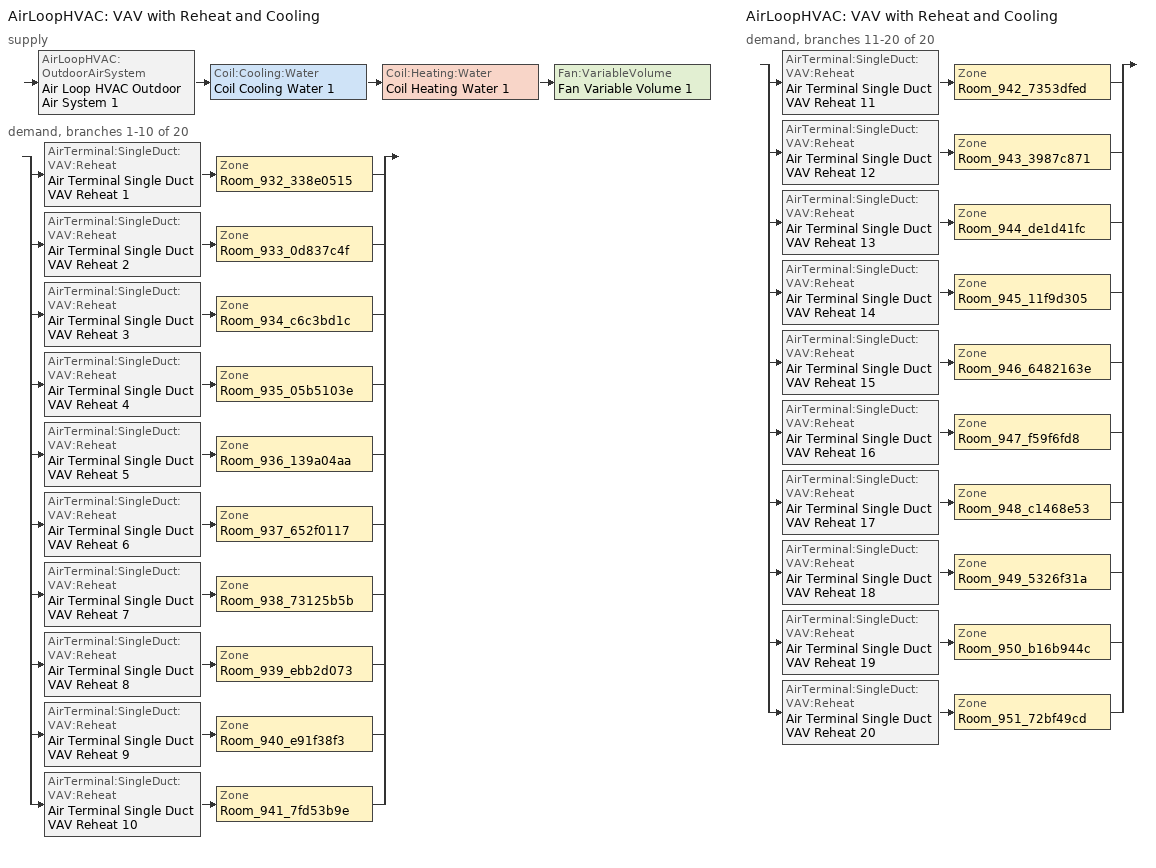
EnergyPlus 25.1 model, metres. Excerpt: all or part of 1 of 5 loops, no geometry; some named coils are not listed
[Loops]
AirLoopHVAC 'VAV with Reheat and Cooling'
 supply: AirLoopHVAC:OutdoorAirSystem 'Air Loop HVAC Outdoor Air System 1' > Coil:Cooling:Water 'Coil Cooling Water 1' > Coil:Heating:Water 'Coil Heating Water 1' > Fan:VariableVolume 'Fan Variable Volume 1'
 demand, branches 1-10 of 20: split
  | AirTerminal:SingleDuct:VAV:Reheat 'Air Terminal Single Duct VAV Reheat 1' > Zone 'Room_932_338e0515'
  | AirTerminal:SingleDuct:VAV:Reheat 'Air Terminal Single Duct VAV Reheat 2' > Zone 'Room_933_0d837c4f'
  | AirTerminal:SingleDuct:VAV:Reheat 'Air Terminal Single Duct VAV Reheat 3' > Zone 'Room_934_c6c3bd1c'
  | AirTerminal:SingleDuct:VAV:Reheat 'Air Terminal Single Duct VAV Reheat 4' > Zone 'Room_935_05b5103e'
  | AirTerminal:SingleDuct:VAV:Reheat 'Air Terminal Single Duct VAV Reheat 5' > Zone 'Room_936_139a04aa'
  | AirTerminal:SingleDuct:VAV:Reheat 'Air Terminal Single Duct VAV Reheat 6' > Zone 'Room_937_652f0117'
  | AirTerminal:SingleDuct:VAV:Reheat 'Air Terminal Single Duct VAV Reheat 7' > Zone 'Room_938_73125b5b'
  | AirTerminal:SingleDuct:VAV:Reheat 'Air Terminal Single Duct VAV Reheat 8' > Zone 'Room_939_ebb2d073'
  | AirTerminal:SingleDuct:VAV:Reheat 'Air Terminal Single Duct VAV Reheat 9' > Zone 'Room_940_e91f38f3'
  | AirTerminal:SingleDuct:VAV:Reheat 'Air Terminal Single Duct VAV Reheat 10' > Zone 'Room_941_7fd53b9e'
AirLoopHVAC 'VAV with Reheat and Cooling'
 demand, branches 11-20 of 20: split
  | AirTerminal:SingleDuct:VAV:Reheat 'Air Terminal Single Duct VAV Reheat 11' > Zone 'Room_942_7353dfed'
  | AirTerminal:SingleDuct:VAV:Reheat 'Air Terminal Single Duct VAV Reheat 12' > Zone 'Room_943_3987c871'
  | AirTerminal:SingleDuct:VAV:Reheat 'Air Terminal Single Duct VAV Reheat 13' > Zone 'Room_944_de1d41fc'
  | AirTerminal:SingleDuct:VAV:Reheat 'Air Terminal Single Duct VAV Reheat 14' > Zone 'Room_945_11f9d305'
  | AirTerminal:SingleDuct:VAV:Reheat 'Air Terminal Single Duct VAV Reheat 15' > Zone 'Room_946_6482163e'
  | AirTerminal:SingleDuct:VAV:Reheat 'Air Terminal Single Duct VAV Reheat 16' > Zone 'Room_947_f59f6fd8'
  | AirTerminal:SingleDuct:VAV:Reheat 'Air Terminal Single Duct VAV Reheat 17' > Zone 'Room_948_c1468e53'
  | AirTerminal:SingleDuct:VAV:Reheat 'Air Terminal Single Duct VAV Reheat 18' > Zone 'Room_949_5326f31a'
  | AirTerminal:SingleDuct:VAV:Reheat 'Air Terminal Single Duct VAV Reheat 19' > Zone 'Room_950_b16b944c'
  | AirTerminal:SingleDuct:VAV:Reheat 'Air Terminal Single Duct VAV Reheat 20' > Zone 'Room_951_72bf49cd'
[ZoneControl:Thermostat] Temperature Difference Between Cutout And Setpoint {deltaC}=0
Name | Zone or ZoneList | Control Type Schedule | Control 1
Room_932_338e0515 Thermostat | Room_932_338e0515 | Room_932_338e0515 Thermostat Schedule | MediumOffice Building_Setpoint
Room_933_0d837c4f Thermostat | Room_933_0d837c4f | Room_933_0d837c4f Thermostat Schedule | MediumOffice Building_Setpoint 1
Room_934_c6c3bd1c Thermostat | Room_934_c6c3bd1c | Room_934_c6c3bd1c Thermostat Schedule | MediumOffice Building_Setpoint 2
Room_935_05b5103e Thermostat | Room_935_05b5103e | Room_935_05b5103e Thermostat Schedule | MediumOffice Building_Setpoint 3
Room_936_139a04aa Thermostat | Room_936_139a04aa | Room_936_139a04aa Thermostat Schedule | MediumOffice Building_Setpoint 4
Room_937_652f0117 Thermostat | Room_937_652f0117 | Room_937_652f0117 Thermostat Schedule | MediumOffice Building_Setpoint 5
Room_938_73125b5b Thermostat | Room_938_73125b5b | Room_938_73125b5b Thermostat Schedule | MediumOffice Building_Setpoint 6
Room_939_ebb2d073 Thermostat | Room_939_ebb2d073 | Room_939_ebb2d073 Thermostat Schedule | MediumOffice Building_Setpoint 7
Room_940_e91f38f3 Thermostat | Room_940_e91f38f3 | Room_940_e91f38f3 Thermostat Schedule | MediumOffice Building_Setpoint 8
Room_941_7fd53b9e Thermostat | Room_941_7fd53b9e | Room_941_7fd53b9e Thermostat Schedule | MediumOffice Building_Setpoint 9
Room_942_7353dfed Thermostat | Room_942_7353dfed | Room_942_7353dfed Thermostat Schedule | MediumOffice Building_Setpoint 10
Room_943_3987c871 Thermostat | Room_943_3987c871 | Room_943_3987c871 Thermostat Schedule | MediumOffice Building_Setpoint 11
Room_944_de1d41fc Thermostat | Room_944_de1d41fc | Room_944_de1d41fc Thermostat Schedule | MediumOffice Building_Setpoint 12
Room_945_11f9d305 Thermostat | Room_945_11f9d305 | Room_945_11f9d305 Thermostat Schedule | MediumOffice Building_Setpoint 13
Room_946_6482163e Thermostat | Room_946_6482163e | Room_946_6482163e Thermostat Schedule | MediumOffice Building_Setpoint 14
Room_947_f59f6fd8 Thermostat | Room_947_f59f6fd8 | Room_947_f59f6fd8 Thermostat Schedule | MediumOffice Building_Setpoint 15
Room_948_c1468e53 Thermostat | Room_948_c1468e53 | Room_948_c1468e53 Thermostat Schedule | MediumOffice Building_Setpoint 16
Room_949_5326f31a Thermostat | Room_949_5326f31a | Room_949_5326f31a Thermostat Schedule | MediumOffice Building_Setpoint 17
Room_950_b16b944c Thermostat | Room_950_b16b944c | Room_950_b16b944c Thermostat Schedule | MediumOffice Building_Setpoint 18
Room_951_72bf49cd Thermostat | Room_951_72bf49cd | Room_951_72bf49cd Thermostat Schedule | MediumOffice Building_Setpoint 19
[ThermostatSetpoint:DualSetpoint] Heating Setpoint Temperature Schedule=NECB-A-Thermostat Setpoint-Heating; Cooling Setpoint Temperature Schedule=NECB-A-Thermostat Setpoint-Cooling
MediumOffice Building_Setpoint; MediumOffice Building_Setpoint 1; MediumOffice Building_Setpoint 2; MediumOffice Building_Setpoint 3; MediumOffice Building_Setpoint 4; MediumOffice Building_Setpoint 5; MediumOffice Building_Setpoint 6; MediumOffice Building_Setpoint 7; MediumOffice Building_Setpoint 8; MediumOffice Building_Setpoint 9; MediumOffice Building_Setpoint 10; MediumOffice Building_Setpoint 11; MediumOffice Building_Setpoint 12; MediumOffice Building_Setpoint 13; MediumOffice Building_Setpoint 14; MediumOffice Building_Setpoint 15; MediumOffice Building_Setpoint 16; MediumOffice Building_Setpoint 17; MediumOffice Building_Setpoint 18; MediumOffice Building_Setpoint 19
[AirTerminal:SingleDuct:VAV:Reheat] Availability Schedule=Always On Discrete; Maximum Air Flow Rate {m3/s}=Autosize; Zone Minimum Air Flow Input Method=Constant; Constant Minimum Air Flow Fraction=0.3; Fixed Minimum Air Flow Rate {m3/s}=0; Maximum Hot Water or Steam Flow Rate {m3/s}=Autosize; Minimum Hot Water or Steam Flow Rate {m3/s}=0; Convergence Tolerance=0.001; Damper Heating Action=Normal; Maximum Flow per Zone Floor Area During Reheat {m3/s-m2}=Autocalculate; Maximum Flow Fraction During Reheat=Autocalculate; Maximum Reheat Air Temperature {C}=35
Name | Reheat Coil
Air Terminal Single Duct VAV Reheat 1 | Coil Heating Water 2
Air Terminal Single Duct VAV Reheat 2 | Coil Heating Water 3
Air Terminal Single Duct VAV Reheat 3 | Coil Heating Water 4
Air Terminal Single Duct VAV Reheat 4 | Coil Heating Water 5
Air Terminal Single Duct VAV Reheat 5 | Coil Heating Water 6
Air Terminal Single Duct VAV Reheat 6 | Coil Heating Water 7
Air Terminal Single Duct VAV Reheat 7 | Coil Heating Water 8
Air Terminal Single Duct VAV Reheat 8 | Coil Heating Water 9
Air Terminal Single Duct VAV Reheat 9 | Coil Heating Water 10
Air Terminal Single Duct VAV Reheat 10 | Coil Heating Water 11
Air Terminal Single Duct VAV Reheat 11 | Coil Heating Water 12
Air Terminal Single Duct VAV Reheat 12 | Coil Heating Water 13
Air Terminal Single Duct VAV Reheat 13 | Coil Heating Water 14
Air Terminal Single Duct VAV Reheat 14 | Coil Heating Water 15
Air Terminal Single Duct VAV Reheat 15 | Coil Heating Water 16
Air Terminal Single Duct VAV Reheat 16 | Coil Heating Water 17
Air Terminal Single Duct VAV Reheat 17 | Coil Heating Water 18
Air Terminal Single Duct VAV Reheat 18 | Coil Heating Water 19
Air Terminal Single Duct VAV Reheat 19 | Coil Heating Water 20
Air Terminal Single Duct VAV Reheat 20 | Coil Heating Water 21
[Coil:Heating:Water]
Coil Heating Water 1: Availability Schedule=Always On Discrete; U-Factor Times Area Value {W/K}=Autosize; Maximum Water Flow Rate {m3/s}=Autosize; Performance Input Method=UFactorTimesAreaAndDesignWaterFlowRate; Rated Capacity {W}=Autosize; Rated Inlet Water Temperature {C}=82.2; Rated Inlet Air Temperature {C}=16.6; Rated Outlet Water Temperature {C}=71.1; Rated Outlet Air Temperature {C}=32.2; Rated Ratio for Air and Water Convection=0.5
[Zone equipment]
Room_932_338e0515: Air Terminal Single Duct VAV Reheat 1, HW Baseboard
Room_933_0d837c4f: Air Terminal Single Duct VAV Reheat 2, HW Baseboard 1
Room_934_c6c3bd1c: Air Terminal Single Duct VAV Reheat 3, HW Baseboard 2
Room_935_05b5103e: Air Terminal Single Duct VAV Reheat 4, HW Baseboard 3
Room_936_139a04aa: Air Terminal Single Duct VAV Reheat 5, HW Baseboard 4
Room_937_652f0117: Air Terminal Single Duct VAV Reheat 6, HW Baseboard 5
Room_938_73125b5b: Air Terminal Single Duct VAV Reheat 7, HW Baseboard 6
Room_939_ebb2d073: Air Terminal Single Duct VAV Reheat 8, HW Baseboard 7
Room_940_e91f38f3: Air Terminal Single Duct VAV Reheat 9, HW Baseboard 8
Room_941_7fd53b9e: Air Terminal Single Duct VAV Reheat 10, HW Baseboard 9
Room_942_7353dfed: Air Terminal Single Duct VAV Reheat 11, HW Baseboard 10
Room_943_3987c871: Air Terminal Single Duct VAV Reheat 12, HW Baseboard 11
Room_944_de1d41fc: Air Terminal Single Duct VAV Reheat 13, HW Baseboard 12
Room_945_11f9d305: Air Terminal Single Duct VAV Reheat 14, HW Baseboard 13
Room_946_6482163e: Air Terminal Single Duct VAV Reheat 15, HW Baseboard 14
Room_947_f59f6fd8: Air Terminal Single Duct VAV Reheat 16, HW Baseboard 15
Room_948_c1468e53: Air Terminal Single Duct VAV Reheat 17, HW Baseboard 16
Room_949_5326f31a: Air Terminal Single Duct VAV Reheat 18, HW Baseboard 17
Room_950_b16b944c: Air Terminal Single Duct VAV Reheat 19, HW Baseboard 18
Room_951_72bf49cd: Air Terminal Single Duct VAV Reheat 20, HW Baseboard 19
[Sizing:Zone] Zone Cooling Design Supply Air Temperature Input Method=SupplyAirTemperature; Zone Cooling Design Supply Air Temperature {C}=14; Zone Cooling Design Supply Air Temperature Difference {deltaC}=11.11; Zone Heating Design Supply Air Temperature Input Method=SupplyAirTemperature; Zone Heating Design Supply Air Temperature {C}=40; Zone Heating Design Supply Air Temperature Difference {deltaC}=11.11; Zone Cooling Design Supply Air Humidity Ratio {kgWater/kgDryAir}=0.0085; Zone Heating Design Supply Air Humidity Ratio {kgWater/kgDryAir}=0.008; Design Specification Outdoor Air Object=MediumOffice Building_Ventilation; Cooling Design Air Flow Method=DesignDay; Cooling Design Air Flow Rate {m3/s}=0; Cooling Minimum Air Flow per Zone Floor Area {m3/s-m2}=0.000762; Cooling Minimum Air Flow {m3/s}=0; Cooling Minimum Air Flow Fraction=0; Heating Design Air Flow Method=DesignDay; Heating Design Air Flow Rate {m3/s}=0; Heating Maximum Air Flow per Zone Floor Area {m3/s-m2}=0.002032; Heating Maximum Air Flow {m3/s}=0.141576; Heating Maximum Air Flow Fraction=0.3; Account for Dedicated Outdoor Air System=No; Zone Load Sizing Method=Sensible Load Only No Latent Load; Zone Latent Cooling Design Supply Air Humidity Ratio Input Method=HumidityRatioDifference; Zone Cooling Design Supply Air Humidity Ratio Difference {kgWater/kgDryAir}=0.005; Zone Latent Heating Design Supply Air Humidity Ratio Input Method=HumidityRatioDifference; Zone Humidification Design Supply Air Humidity Ratio Difference {kgWater/kgDryAir}=0.005; Type of Space Sum to Use=Coincident
Room_932_338e0515; Room_933_0d837c4f; Room_934_c6c3bd1c; Room_935_05b5103e; Room_936_139a04aa; Room_937_652f0117; Room_938_73125b5b; Room_939_ebb2d073; Room_940_e91f38f3; Room_941_7fd53b9e; Room_942_7353dfed; Room_943_3987c871; Room_944_de1d41fc; Room_945_11f9d305; Room_946_6482163e; Room_947_f59f6fd8; Room_948_c1468e53; Room_949_5326f31a; Room_950_b16b944c; Room_951_72bf49cd
[DesignSpecification:OutdoorAir]
MediumOffice Building_Ventilation: Outdoor Air Method=Sum; Outdoor Air Flow per Person {m3/s-person}=0.00175762; Outdoor Air Flow per Zone Floor Area {m3/s-m2}=0.000336663; Outdoor Air Flow per Zone {m3/s}=0; Outdoor Air Flow Air Changes per Hour {1/hr}=0
[AirLoopHVAC]
VAV with Reheat and Cooling: Design Supply Air Flow Rate {m3/s}=AutoSize; Design Return Air Flow Fraction of Supply Air Flow=1
[Sizing:System]
VAV with Reheat and Cooling: Type of Load to Size On=Sensible; Design Outdoor Air Flow Rate {m3/s}=Autosize; Central Heating Maximum System Air Flow Ratio=0.3; Preheat Design Temperature {C}=7; Preheat Design Humidity Ratio {kgWater/kgDryAir}=0.008; Precool Design Temperature {C}=12.8; Precool Design Humidity Ratio {kgWater/kgDryAir}=0.008; Central Cooling Design Supply Air Temperature {C}=12.8; Central Heating Design Supply Air Temperature {C}=12.8; Type of Zone Sum to Use=NonCoincident; 100% Outdoor Air in Cooling=Yes; 100% Outdoor Air in Heating=Yes; Central Cooling Design Supply Air Humidity Ratio {kgWater/kgDryAir}=0.0085; Central Heating Design Supply Air Humidity Ratio {kgWater/kgDryAir}=0.008; Cooling Supply Air Flow Rate Method=DesignDay; Cooling Supply Air Flow Rate {m3/s}=0; Cooling Supply Air Flow Rate Per Floor Area {m3/s-m2}=0.00996765; Cooling Fraction of Autosized Cooling Supply Air Flow Rate=1; Cooling Supply Air Flow Rate Per Unit Cooling Capacity {m3/s-W}=3.94755e-05; Heating Supply Air Flow Rate Method=DesignDay; Heating Supply Air Flow Rate {m3/s}=0; Heating Supply Air Flow Rate Per Floor Area {m3/s-m2}=0.00996765; Heating Fraction of Autosized Heating Supply Air Flow Rate=1; Heating Fraction of Autosized Cooling Supply Air Flow Rate=1; Heating Supply Air Flow Rate Per Unit Heating Capacity {m3/s-W}=3.15882e-05; System Outdoor Air Method=ZoneSum; Zone Maximum Outdoor Air Fraction=1; Cooling Design Capacity Method=CoolingDesignCapacity; Cooling Design Capacity {W}=Autosize; Cooling Design Capacity Per Floor Area {W/m2}=234.7; Fraction of Autosized Cooling Design Capacity=1; Heating Design Capacity Method=HeatingDesignCapacity; Heating Design Capacity {W}=Autosize; Heating Design Capacity Per Floor Area {W/m2}=157; Fraction of Autosized Heating Design Capacity=1; Central Cooling Capacity Control Method=OnOff; Occupant Diversity=Autosize
[Controller:WaterCoil] Control Variable=Temperature; Actuator Variable=Flow; Controller Convergence Tolerance {deltaC}=Autosize; Maximum Actuated Flow {m3/s}=Autosize; Minimum Actuated Flow {m3/s}=0
Name | Action
Controller Water Coil 2 | Reverse
Controller Water Coil 1 | Normal
[Controller:OutdoorAir]
Controller Outdoor Air 1: Minimum Outdoor Air Flow Rate {m3/s}=0; Maximum Outdoor Air Flow Rate {m3/s}=Autosize; Economizer Control Type=NoEconomizer; Economizer Control Action Type=ModulateFlow; Economizer Maximum Limit Dry-Bulb Temperature {C}=28; Economizer Maximum Limit Enthalpy {J/kg}=64000; Economizer Minimum Limit Dry-Bulb Temperature {C}=-100; Lockout Type=NoLockout; Minimum Limit Type=FixedMinimum; Mechanical Ventilation Controller=Controller Mechanical Ventilation 1; High Humidity Control=No; High Humidity Outdoor Air Flow Ratio=1; Control High Indoor Humidity Based on Outdoor Humidity Ratio=Yes; Heat Recovery Bypass Control Type=BypassWhenWithinEconomizerLimits; Economizer Operation Staging=InterlockedWithMechanicalCooling
[Controller:MechanicalVentilation]
Controller Mechanical Ventilation 1: Availability Schedule=Always On Discrete; Demand Controlled Ventilation=No; System Outdoor Air Method=ZoneSum; Zone or ZoneList Name 1=Room_932_338e0515; Design Specification Outdoor Air Object Name 1=MediumOffice Building_Ventilation; Zone or ZoneList Name 2=Room_933_0d837c4f; Design Specification Outdoor Air Object Name 2=MediumOffice Building_Ventilation; Zone or ZoneList Name 3=Room_934_c6c3bd1c; Design Specification Outdoor Air Object Name 3=MediumOffice Building_Ventilation; Zone or ZoneList Name 4=Room_935_05b5103e; Design Specification Outdoor Air Object Name 4=MediumOffice Building_Ventilation; Zone or ZoneList Name 5=Room_936_139a04aa; Design Specification Outdoor Air Object Name 5=MediumOffice Building_Ventilation; Zone or ZoneList Name 6=Room_937_652f0117; Design Specification Outdoor Air Object Name 6=MediumOffice Building_Ventilation; Zone or ZoneList Name 7=Room_938_73125b5b; Design Specification Outdoor Air Object Name 7=MediumOffice Building_Ventilation; Zone or ZoneList Name 8=Room_939_ebb2d073; Design Specification Outdoor Air Object Name 8=MediumOffice Building_Ventilation; Zone or ZoneList Name 9=Room_940_e91f38f3; Design Specification Outdoor Air Object Name 9=MediumOffice Building_Ventilation; Zone or ZoneList Name 10=Room_941_7fd53b9e; Design Specification Outdoor Air Object Name 10=MediumOffice Building_Ventilation; Zone or ZoneList Name 11=Room_942_7353dfed; Design Specification Outdoor Air Object Name 11=MediumOffice Building_Ventilation; Zone or ZoneList Name 12=Room_943_3987c871; Design Specification Outdoor Air Object Name 12=MediumOffice Building_Ventilation; Zone or ZoneList Name 13=Room_944_de1d41fc; Design Specification Outdoor Air Object Name 13=MediumOffice Building_Ventilation; Zone or ZoneList Name 14=Room_945_11f9d305; Design Specification Outdoor Air Object Name 14=MediumOffice Building_Ventilation; Zone or ZoneList Name 15=Room_946_6482163e; Design Specification Outdoor Air Object Name 15=MediumOffice Building_Ventilation; Zone or ZoneList Name 16=Room_947_f59f6fd8; Design Specification Outdoor Air Object Name 16=MediumOffice Building_Ventilation; Zone or ZoneList Name 17=Room_948_c1468e53; Design Specification Outdoor Air Object Name 17=MediumOffice Building_Ventilation; Zone or ZoneList Name 18=Room_949_5326f31a; Design Specification Outdoor Air Object Name 18=MediumOffice Building_Ventilation; Zone or ZoneList Name 19=Room_950_b16b944c; Design Specification Outdoor Air Object Name 19=MediumOffice Building_Ventilation; Zone or ZoneList Name 20=Room_951_72bf49cd; Design Specification Outdoor Air Object Name 20=MediumOffice Building_Ventilation
[SetpointManager:MixedAir] Control Variable=Temperature
Node 26 OS Default SPM; Node 27 OS Default SPM; Node 28 OS Default SPM
[Coil:Cooling:Water]
Coil Cooling Water 1: Availability Schedule=Always On Discrete; Design Water Flow Rate {m3/s}=Autosize; Design Air Flow Rate {m3/s}=Autosize; Design Inlet Water Temperature {C}=Autosize; Design Inlet Air Temperature {C}=Autosize; Design Outlet Air Temperature {C}=Autosize; Design Inlet Air Humidity Ratio {kgWater/kgDryAir}=Autosize; Design Outlet Air Humidity Ratio {kgWater/kgDryAir}=Autosize; Type of Analysis=SimpleAnalysis; Heat Exchanger Configuration=CrossFlow
[Fan:VariableVolume]
Fan Variable Volume 1: Availability Schedule=Always On Discrete; Fan Total Efficiency=0.6045; Pressure Rise {Pa}=500; Maximum Flow Rate {m3/s}=AutoSize; Fan Power Minimum Flow Rate Input Method=FixedFlowRate; Fan Power Minimum Flow Fraction=0; Fan Power Minimum Air Flow Rate {m3/s}=0; Motor Efficiency=0.93; Motor In Airstream Fraction=1; Fan Power Coefficient 1=0.0407599; Fan Power Coefficient 2=0.088045; Fan Power Coefficient 3=-0.0729261; Fan Power Coefficient 4=0.94374; Fan Power Coefficient 5=0
[SetpointManager:Warmest]
Warmest Zone Supply Air Temp Reset: Control Variable=Temperature; HVAC Air Loop=VAV with Reheat and Cooling; Minimum Setpoint Temperature {C}=15; Maximum Setpoint Temperature {C}=26; Strategy=MaximumTemperature
[Schedule:Day:Interval]
Schedule Day 34; Schedule Day 33; NECB-A-Thermostat Setpoint-Heating_Hol 1: No, 24:00, 18
Schedule Day 32; NECB-A-Thermostat Setpoint-Heating_Default: No, 06:00, 18, 07:00, 20, 21:00, 22, 24:00, 18
Schedule Day 28; Schedule Day 27; NECB-A-Thermostat Setpoint-Cooling_Hol 1: No, 24:00, 35
Schedule Day 26; NECB-A-Thermostat Setpoint-Cooling_Default: No, 06:00, 35, 21:00, 24, 24:00, 35
[Schedule:Week:Daily]
NECB-A-Thermostat Setpoint-Heating Week Rule - Jan1-Dec31: Schedule Day 34, Schedule Day 32, Schedule Day 32, Schedule Day 32, Schedule Day 32, Schedule Day 32, Schedule Day 33, NECB-A-Thermostat Setpoint-Heating_Hol 1, NECB-A-Thermostat Setpoint-Heating_Default, NECB-A-Thermostat Setpoint-Heating_Default, NECB-A-Thermostat Setpoint-Heating_Default, NECB-A-Thermostat Setpoint-Heating_Default
NECB-A-Thermostat Setpoint-Cooling Week Rule - Jan1-Dec31: Schedule Day 28, Schedule Day 26, Schedule Day 26, Schedule Day 26, Schedule Day 26, Schedule Day 26, Schedule Day 27, NECB-A-Thermostat Setpoint-Cooling_Hol 1, NECB-A-Thermostat Setpoint-Cooling_Default, NECB-A-Thermostat Setpoint-Cooling_Default, NECB-A-Thermostat Setpoint-Cooling_Default, NECB-A-Thermostat Setpoint-Cooling_Default
[Schedule:Year]
NECB-A-Thermostat Setpoint-Heating: NECB-A-Thermostat Setpoint-Heating Week Rule - Jan1-Dec31, 1, 1, 12, 31
NECB-A-Thermostat Setpoint-Cooling: NECB-A-Thermostat Setpoint-Cooling Week Rule - Jan1-Dec31, 1, 1, 12, 31
[Schedule:Compact]
Room_932_338e0515 Thermostat Schedule; Room_933_0d837c4f Thermostat Schedule; Room_934_c6c3bd1c Thermostat Schedule; Room_935_05b5103e Thermostat Schedule; Room_936_139a04aa Thermostat Schedule; Room_937_652f0117 Thermostat Schedule; Room_938_73125b5b Thermostat Schedule; Room_939_ebb2d073 Thermostat Schedule; Room_940_e91f38f3 Thermostat Schedule; Room_941_7fd53b9e Thermostat Schedule; Room_942_7353dfed Thermostat Schedule; Room_943_3987c871 Thermostat Schedule; Room_944_de1d41fc Thermostat Schedule; Room_945_11f9d305 Thermostat Schedule; Room_946_6482163e Thermostat Schedule; Room_947_f59f6fd8 Thermostat Schedule; Room_948_c1468e53 Thermostat Schedule; Room_949_5326f31a Thermostat Schedule; Room_950_b16b944c Thermostat Schedule; Room_951_72bf49cd Thermostat Schedule: Through: 12/31, For: AllDays, Until: 24:00, 4
[Schedule:Constant]
Always On Discrete: Hourly Value=1
